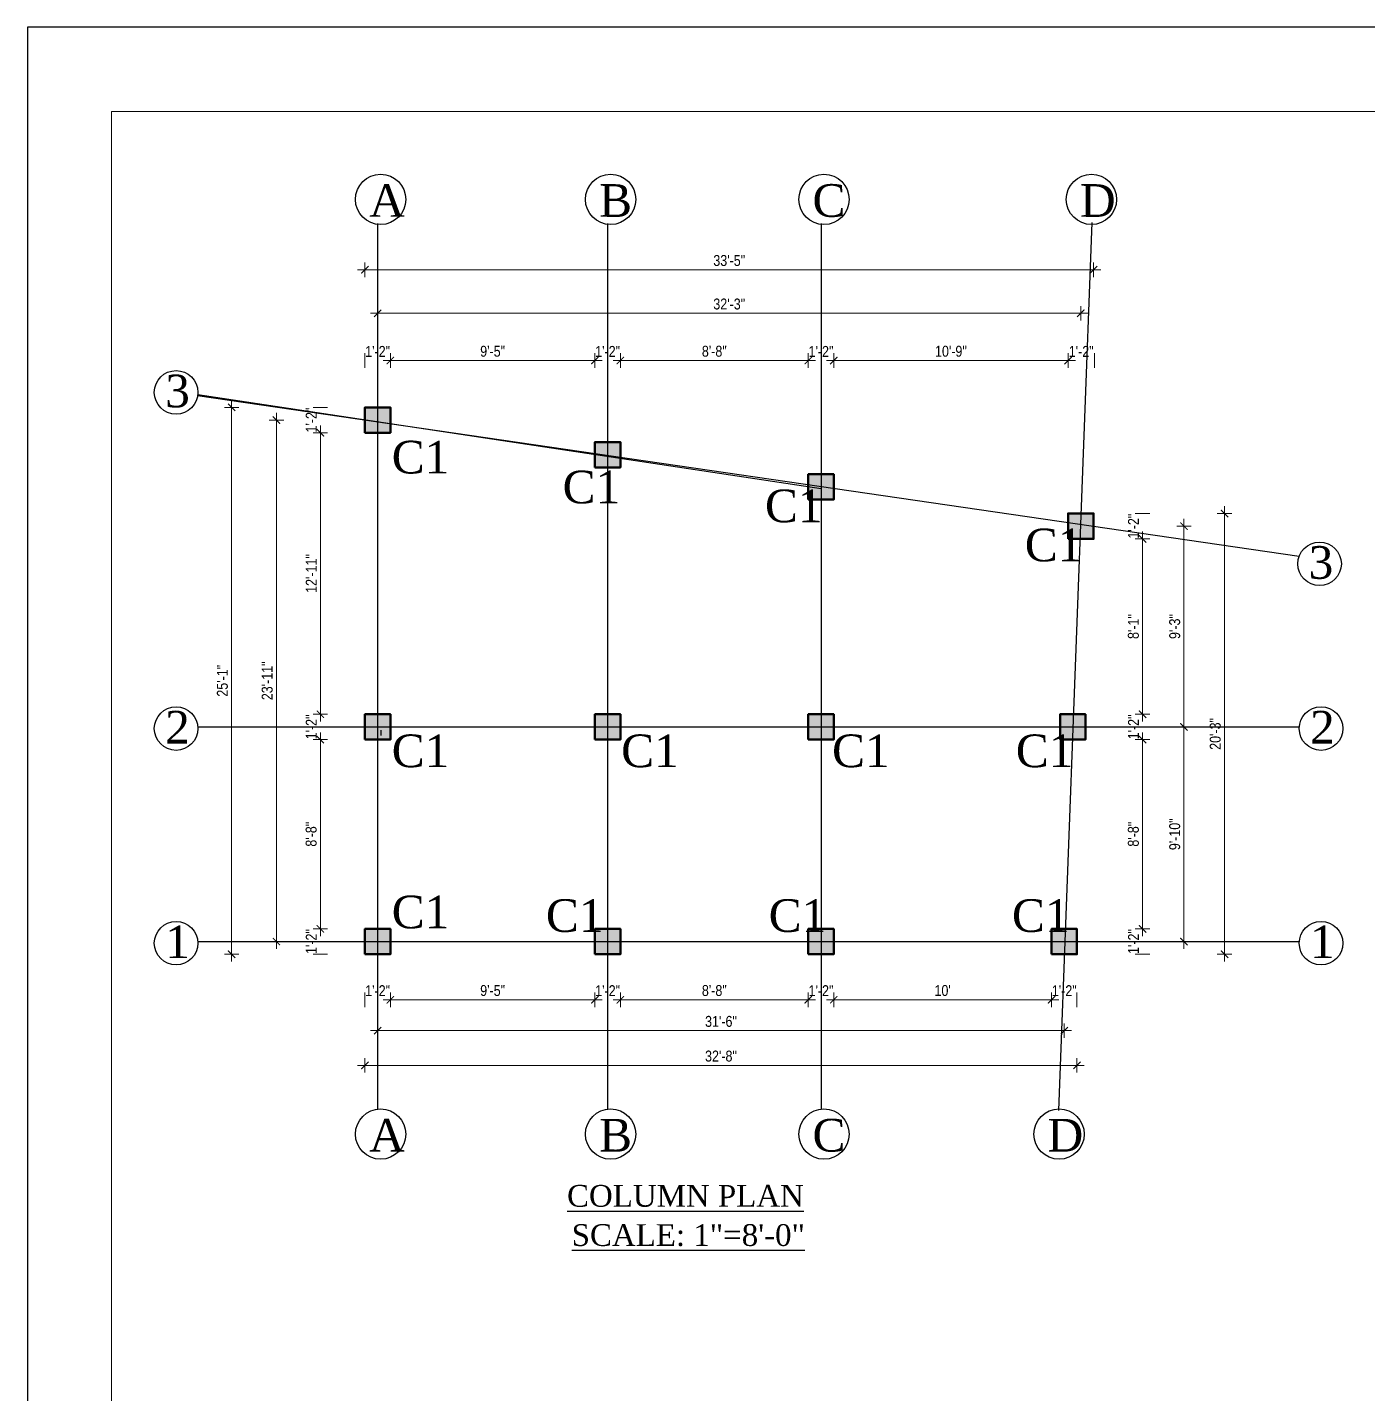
# Model space of a CAD drawing. Header units: inches. Extents: x -10117506 to -5032697, y -6529230 to -3254494.
# Drawn here: x -5042975 to -5042237, y -3260550 to -3259797 of the extents above; entities that cross this region are included whole.
import ezdxf
from ezdxf.enums import TextEntityAlignment as Align

# ---------------------------------------------------------------- set-up
doc = ezdxf.new("R2010")
doc.units = ezdxf.units.IN
doc.header["$LTSCALE"] = 2
doc.header["$MEASUREMENT"] = 0
doc.header["$PDMODE"] = 34
doc.layers.get('0').update_dxf_attribs({"linetype": 'CONTINUOUS'})
doc.layers.get('DEFPOINTS').update_dxf_attribs({"color": 141, "linetype": 'CONTINUOUS'})
for name, color, linetype, lineweight in [('C-COLUMN', 1, 'CONTINUOUS', 50), ('DIM 1-100', 4, 'CONTINUOUS', 13), ('ELE1', 3, 'CONTINUOUS', 9), ('Toilet', 7, 'CONTINUOUS', 25)]:
    doc.layers.add(name, color=color, linetype=linetype, lineweight=lineweight)
doc.layers.add('WAll', color=20, linetype='CONTINUOUS')
doc.styles.add('ordinary', font='times.ttf')
doc.styles.get("Standard").update_dxf_attribs({"font": 'ARIALN.TTF'})
doc.dimstyles.new('1 by 96', dxfattribs={"dimtxt": 6, "dimasz": 4, "dimexe": 4, "dimexo": 4, "dimgap": 2, "dimtad": 1, "dimdec": 0, "dimzin": 0, "dimdsep": 46, "dimlunit": 4, "dimtxsty": 'Standard', "dimblk": 'ARCHTICK', "dimcen": 0, "dimdle": 4, "dimadec": 0, "dimazin": 0, "dimtfac": 1, "dimtdec": 0, "dimtix": 1, "dimtofl": 0, "dimtmove": 1, "dimatfit": 3, "dimldrblk": 'ARCHTICK', "dimfxl": 4, "dimfxlon": 1, "dimtolj": 1, "dimtzin": 0, "dimlwd": -1, "dimlwe": -1, "dimarcsym": 0})

# ---------------------------------------------------------------- blocks, each defined once
blk = doc.blocks.new('*D527')
at = {"layer": 'DEFPOINTS', "color": 0, "transparency": 16777216}
for p in [(-5042800.94, -3260006.23), (-5042814.11, -3260020.23), (-5042800.94, -3260020.23)]:
    blk.add_point(p, dxfattribs=at)
at = {"layer": 'DIM 1-100', "color": 0, "transparency": 16777216}
for p, q in [((-5042810.11, -3260006.23), (-5042818.11, -3260006.23)), ((-5042810.11, -3260020.23), (-5042818.11, -3260020.23))]:
    blk.add_line(p, q, dxfattribs=at)
at = {"layer": 'DIM 1-100', "color": 0, "transparency": 16777216, "insert": (-5042819.13, -3260013.23), "char_height": 6, "attachment_point": 5, "rotation": 90}
blk.add_mtext('\\A1;1\'-2"', dxfattribs=at)
blk = doc.blocks.new('_ArchTick')
at = {"color": 0, "linetype": 'ByBlock', "const_width": 0.15}
blk.add_lwpolyline([(-0.5, -0.5), (0.5, 0.5)], dxfattribs=at)
blk = doc.blocks.new('*D528')
at = {"layer": 'DEFPOINTS', "color": 0, "transparency": 16777216}
for p in [(-5042800.94, -3260020.23), (-5042814.11, -3260175.3), (-5042800.94, -3260175.3)]:
    blk.add_point(p, dxfattribs=at)
at = {"layer": 'DIM 1-100', "color": 0, "transparency": 16777216}
for p, q in [((-5042810.11, -3260020.23), (-5042818.11, -3260020.23)), ((-5042814.11, -3260016.23), (-5042814.11, -3260179.3)), ((-5042810.11, -3260175.3), (-5042818.11, -3260175.3))]:
    blk.add_line(p, q, dxfattribs=at)
at = {"layer": 'DIM 1-100', "color": 0, "transparency": 16777216, "xscale": 4, "yscale": 4, "zscale": 4}
for p, rotation in [((-5042814.11, -3260020.23), 90), ((-5042814.11, -3260175.3), 270)]:
    blk.add_blockref('_ArchTick', p, dxfattribs=dict(at, rotation=rotation))
at = {"layer": 'DIM 1-100', "color": 0, "transparency": 16777216, "insert": (-5042819.13, -3260097.76), "char_height": 6, "attachment_point": 5, "rotation": 90}
blk.add_mtext('\\A1;12\'-11"', dxfattribs=at)
blk = doc.blocks.new('*D529')
at = {"layer": 'DEFPOINTS', "color": 0, "transparency": 16777216}
for p in [(-5042800.94, -3260175.3), (-5042814.11, -3260189.3), (-5042800.94, -3260189.3)]:
    blk.add_point(p, dxfattribs=at)
at = {"layer": 'DIM 1-100', "color": 0, "transparency": 16777216}
for p, q in [((-5042810.11, -3260175.3), (-5042818.11, -3260175.3)), ((-5042810.11, -3260189.3), (-5042818.11, -3260189.3))]:
    blk.add_line(p, q, dxfattribs=at)
at = {"layer": 'DIM 1-100', "color": 0, "transparency": 16777216, "insert": (-5042819.13, -3260182.3), "char_height": 6, "attachment_point": 5, "rotation": 90}
blk.add_mtext('\\A1;1\'-2"', dxfattribs=at)
blk = doc.blocks.new('*D530')
at = {"layer": 'DEFPOINTS', "color": 0, "transparency": 16777216}
for p in [(-5042800.94, -3260189.3), (-5042814.11, -3260293.53), (-5042800.94, -3260293.53)]:
    blk.add_point(p, dxfattribs=at)
at = {"layer": 'DIM 1-100', "color": 0, "transparency": 16777216}
for p, q in [((-5042814.11, -3260185.3), (-5042814.11, -3260297.53)), ((-5042810.11, -3260189.3), (-5042818.11, -3260189.3)), ((-5042810.11, -3260293.53), (-5042818.11, -3260293.53))]:
    blk.add_line(p, q, dxfattribs=at)
at = {"layer": 'DIM 1-100', "color": 0, "transparency": 16777216, "xscale": 4, "yscale": 4, "zscale": 4}
for p, rotation in [((-5042814.11, -3260189.3), 90), ((-5042814.11, -3260293.53), 270)]:
    blk.add_blockref('_ArchTick', p, dxfattribs=dict(at, rotation=rotation))
at = {"layer": 'DIM 1-100', "color": 0, "transparency": 16777216, "insert": (-5042819.18, -3260241.41), "char_height": 6, "attachment_point": 5, "rotation": 90}
blk.add_mtext('\\A1;8\'-8"', dxfattribs=at)
blk = doc.blocks.new('*D531')
at = {"layer": 'DEFPOINTS', "color": 0, "transparency": 16777216}
for p in [(-5042800.94, -3260293.53), (-5042814.11, -3260307.53), (-5042800.94, -3260307.53)]:
    blk.add_point(p, dxfattribs=at)
at = {"layer": 'DIM 1-100', "color": 0, "transparency": 16777216}
for p, q in [((-5042810.11, -3260293.53), (-5042818.11, -3260293.53)), ((-5042810.11, -3260307.53), (-5042818.11, -3260307.53))]:
    blk.add_line(p, q, dxfattribs=at)
at = {"layer": 'DIM 1-100', "color": 0, "transparency": 16777216, "insert": (-5042819.13, -3260300.53), "char_height": 6, "attachment_point": 5, "rotation": 90}
blk.add_mtext('\\A1;1\'-2"', dxfattribs=at)
blk = doc.blocks.new('*D532')
at = {"layer": 'DEFPOINTS', "color": 0, "transparency": 16777216}
for p in [(-5042838.3, -3260013.23), (-5042807.93, -3260013.23), (-5042807.93, -3260300.53)]:
    blk.add_point(p, dxfattribs=at)
at = {"layer": 'DIM 1-100', "color": 0, "transparency": 16777216}
for p, q in [((-5042834.3, -3260013.23), (-5042842.3, -3260013.23)), ((-5042838.3, -3260304.53), (-5042838.3, -3260009.23)), ((-5042834.3, -3260300.53), (-5042842.3, -3260300.53))]:
    blk.add_line(p, q, dxfattribs=at)
at = {"layer": 'DIM 1-100', "color": 0, "transparency": 16777216, "xscale": 4, "yscale": 4, "zscale": 4}
for p, rotation in [((-5042838.3, -3260013.23), 90), ((-5042838.3, -3260300.53), 270)]:
    blk.add_blockref('_ArchTick', p, dxfattribs=dict(at, rotation=rotation))
at = {"layer": 'DIM 1-100', "color": 0, "transparency": 16777216, "insert": (-5042843.37, -3260156.88), "char_height": 6, "attachment_point": 5, "rotation": 90}
blk.add_mtext('\\A1;23\'-11"', dxfattribs=at)
blk = doc.blocks.new('*D533')
at = {"layer": 'DEFPOINTS', "color": 0, "transparency": 16777216}
for p in [(-5042816.67, -3260006.23), (-5042862.98, -3260307.53), (-5042816.67, -3260307.53)]:
    blk.add_point(p, dxfattribs=at)
at = {"layer": 'DIM 1-100', "color": 0, "transparency": 16777216}
for p, q in [((-5042858.98, -3260006.23), (-5042866.98, -3260006.23)), ((-5042862.98, -3260002.23), (-5042862.98, -3260311.53)), ((-5042858.98, -3260307.53), (-5042866.98, -3260307.53))]:
    blk.add_line(p, q, dxfattribs=at)
at = {"layer": 'DIM 1-100', "color": 0, "transparency": 16777216, "xscale": 4, "yscale": 4, "zscale": 4}
for p, rotation in [((-5042862.98, -3260006.23), 90), ((-5042862.98, -3260307.53), 270)]:
    blk.add_blockref('_ArchTick', p, dxfattribs=dict(at, rotation=rotation))
at = {"layer": 'DIM 1-100', "color": 0, "transparency": 16777216, "insert": (-5042868.05, -3260156.88), "char_height": 6, "attachment_point": 5, "rotation": 90}
blk.add_mtext('\\A1;25\'-1"', dxfattribs=at)
blk = doc.blocks.new('*D708')
at = {"layer": 'DEFPOINTS', "color": 0, "transparency": 16777216}
for p in [(-5042789.58, -3260307.53), (-5042775.58, -3260307.53), (-5042775.58, -3260332.6)]:
    blk.add_point(p, dxfattribs=at)
at = {"layer": 'DIM 1-100', "color": 0, "transparency": 16777216}
for p, q in [((-5042789.58, -3260328.6), (-5042789.58, -3260336.6)), ((-5042775.58, -3260328.6), (-5042775.58, -3260336.6))]:
    blk.add_line(p, q, dxfattribs=at)
at = {"layer": 'DIM 1-100', "color": 0, "transparency": 16777216, "insert": (-5042782.58, -3260327.59), "char_height": 6, "attachment_point": 5}
blk.add_mtext('\\A1;1\'-2"', dxfattribs=at)
blk = doc.blocks.new('*D534')
at = {"layer": 'DEFPOINTS', "color": 0, "transparency": 16777216}
for p in [(-5042775.58, -3260307.53), (-5042662.93, -3260307.53), (-5042662.93, -3260332.6)]:
    blk.add_point(p, dxfattribs=at)
at = {"layer": 'DIM 1-100', "color": 0, "transparency": 16777216}
for p, q in [((-5042775.58, -3260328.6), (-5042775.58, -3260336.6)), ((-5042662.93, -3260328.6), (-5042662.93, -3260336.6)), ((-5042779.58, -3260332.6), (-5042658.93, -3260332.6))]:
    blk.add_line(p, q, dxfattribs=at)
at = {"layer": 'DIM 1-100', "color": 0, "transparency": 16777216, "xscale": 4, "yscale": 4, "zscale": 4, "rotation": 180}
blk.add_blockref('_ArchTick', (-5042775.58, -3260332.6), dxfattribs=at)
at = {"layer": 'DIM 1-100', "color": 0, "transparency": 16777216, "xscale": 4, "yscale": 4, "zscale": 4}
blk.add_blockref('_ArchTick', (-5042662.93, -3260332.6), dxfattribs=at)
at = {"layer": 'DIM 1-100', "color": 0, "transparency": 16777216, "insert": (-5042719.25, -3260327.54), "char_height": 6, "attachment_point": 5}
blk.add_mtext('\\A1;9\'-5"', dxfattribs=at)
blk = doc.blocks.new('*D709')
at = {"layer": 'DEFPOINTS', "color": 0, "transparency": 16777216}
for p in [(-5042662.93, -3260307.53), (-5042648.93, -3260307.53), (-5042648.93, -3260332.6)]:
    blk.add_point(p, dxfattribs=at)
at = {"layer": 'DIM 1-100', "color": 0, "transparency": 16777216}
for p, q in [((-5042662.93, -3260328.6), (-5042662.93, -3260336.6)), ((-5042648.93, -3260328.6), (-5042648.93, -3260336.6))]:
    blk.add_line(p, q, dxfattribs=at)
at = {"layer": 'DIM 1-100', "color": 0, "transparency": 16777216, "insert": (-5042655.93, -3260327.59), "char_height": 6, "attachment_point": 5}
blk.add_mtext('\\A1;1\'-2"', dxfattribs=at)
blk = doc.blocks.new('*D710')
at = {"layer": 'DEFPOINTS', "color": 0, "transparency": 16777216}
for p in [(-5042648.93, -3260307.53), (-5042545.43, -3260307.53), (-5042545.43, -3260332.6)]:
    blk.add_point(p, dxfattribs=at)
at = {"layer": 'DIM 1-100', "color": 0, "transparency": 16777216}
for p, q in [((-5042648.93, -3260328.6), (-5042648.93, -3260336.6)), ((-5042545.43, -3260328.6), (-5042545.43, -3260336.6)), ((-5042652.93, -3260332.6), (-5042541.43, -3260332.6))]:
    blk.add_line(p, q, dxfattribs=at)
at = {"layer": 'DIM 1-100', "color": 0, "transparency": 16777216, "xscale": 4, "yscale": 4, "zscale": 4, "rotation": 180}
blk.add_blockref('_ArchTick', (-5042648.93, -3260332.6), dxfattribs=at)
at = {"layer": 'DIM 1-100', "color": 0, "transparency": 16777216, "xscale": 4, "yscale": 4, "zscale": 4}
blk.add_blockref('_ArchTick', (-5042545.43, -3260332.6), dxfattribs=at)
at = {"layer": 'DIM 1-100', "color": 0, "transparency": 16777216, "insert": (-5042597.18, -3260327.54), "char_height": 6, "attachment_point": 5}
blk.add_mtext('\\A1;8\'-8"', dxfattribs=at)
blk = doc.blocks.new('*D711')
at = {"layer": 'DEFPOINTS', "color": 0, "transparency": 16777216}
for p in [(-5042545.43, -3260307.53), (-5042531.43, -3260307.53), (-5042531.43, -3260332.6)]:
    blk.add_point(p, dxfattribs=at)
at = {"layer": 'DIM 1-100', "color": 0, "transparency": 16777216}
for p, q in [((-5042545.43, -3260328.6), (-5042545.43, -3260336.6)), ((-5042531.43, -3260328.6), (-5042531.43, -3260336.6))]:
    blk.add_line(p, q, dxfattribs=at)
at = {"layer": 'DIM 1-100', "color": 0, "transparency": 16777216, "insert": (-5042538.43, -3260327.59), "char_height": 6, "attachment_point": 5}
blk.add_mtext('\\A1;1\'-2"', dxfattribs=at)
blk = doc.blocks.new('*D712')
at = {"layer": 'DEFPOINTS', "color": 0, "transparency": 16777216}
for p in [(-5042531.43, -3260307.53), (-5042411.47, -3260307.53), (-5042411.47, -3260332.6)]:
    blk.add_point(p, dxfattribs=at)
at = {"layer": 'DIM 1-100', "color": 0, "transparency": 16777216}
for p, q in [((-5042531.43, -3260328.6), (-5042531.43, -3260336.6)), ((-5042411.47, -3260328.6), (-5042411.47, -3260336.6)), ((-5042535.43, -3260332.6), (-5042407.47, -3260332.6))]:
    blk.add_line(p, q, dxfattribs=at)
at = {"layer": 'DIM 1-100', "color": 0, "transparency": 16777216, "xscale": 4, "yscale": 4, "zscale": 4, "rotation": 180}
blk.add_blockref('_ArchTick', (-5042531.43, -3260332.6), dxfattribs=at)
at = {"layer": 'DIM 1-100', "color": 0, "transparency": 16777216, "xscale": 4, "yscale": 4, "zscale": 4}
blk.add_blockref('_ArchTick', (-5042411.47, -3260332.6), dxfattribs=at)
at = {"layer": 'DIM 1-100', "color": 0, "transparency": 16777216, "insert": (-5042471.45, -3260327.54), "char_height": 6, "attachment_point": 5}
blk.add_mtext("\\A1;10'", dxfattribs=at)
blk = doc.blocks.new('*D713')
at = {"layer": 'DEFPOINTS', "color": 0, "transparency": 16777216}
for p in [(-5042411.47, -3260307.53), (-5042397.47, -3260307.53), (-5042397.47, -3260332.6)]:
    blk.add_point(p, dxfattribs=at)
at = {"layer": 'DIM 1-100', "color": 0, "transparency": 16777216}
for p, q in [((-5042411.47, -3260328.6), (-5042411.47, -3260336.6)), ((-5042397.47, -3260328.6), (-5042397.47, -3260336.6))]:
    blk.add_line(p, q, dxfattribs=at)
at = {"layer": 'DIM 1-100', "color": 0, "transparency": 16777216, "insert": (-5042404.47, -3260327.59), "char_height": 6, "attachment_point": 5}
blk.add_mtext('\\A1;1\'-2"', dxfattribs=at)
blk = doc.blocks.new('*D714')
at = {"layer": 'DEFPOINTS', "color": 0, "transparency": 16777216}
for p in [(-5042782.58, -3260307.53), (-5042404.47, -3260307.53), (-5042404.47, -3260349.62)]:
    blk.add_point(p, dxfattribs=at)
at = {"layer": 'DIM 1-100', "color": 0, "transparency": 16777216}
for p, q in [((-5042782.58, -3260345.62), (-5042782.58, -3260353.62)), ((-5042404.47, -3260345.62), (-5042404.47, -3260353.62)), ((-5042786.58, -3260349.62), (-5042400.47, -3260349.62))]:
    blk.add_line(p, q, dxfattribs=at)
at = {"layer": 'DIM 1-100', "color": 0, "transparency": 16777216, "xscale": 4, "yscale": 4, "zscale": 4, "rotation": 180}
blk.add_blockref('_ArchTick', (-5042782.58, -3260349.62), dxfattribs=at)
at = {"layer": 'DIM 1-100', "color": 0, "transparency": 16777216, "xscale": 4, "yscale": 4, "zscale": 4}
blk.add_blockref('_ArchTick', (-5042404.47, -3260349.62), dxfattribs=at)
at = {"layer": 'DIM 1-100', "color": 0, "transparency": 16777216, "insert": (-5042593.52, -3260344.55), "char_height": 6, "attachment_point": 5}
blk.add_mtext('\\A1;31\'-6"', dxfattribs=at)
blk = doc.blocks.new('*D715')
at = {"layer": 'DEFPOINTS', "color": 0, "transparency": 16777216}
for p in [(-5042789.58, -3260307.53), (-5042397.47, -3260307.53), (-5042789.58, -3260368.72)]:
    blk.add_point(p, dxfattribs=at)
at = {"layer": 'DIM 1-100', "color": 0, "transparency": 16777216}
for p, q in [((-5042789.58, -3260364.72), (-5042789.58, -3260372.72)), ((-5042397.47, -3260364.72), (-5042397.47, -3260372.72)), ((-5042393.47, -3260368.72), (-5042793.58, -3260368.72))]:
    blk.add_line(p, q, dxfattribs=at)
at = {"layer": 'DIM 1-100', "color": 0, "transparency": 16777216, "xscale": 4, "yscale": 4, "zscale": 4, "rotation": 180}
blk.add_blockref('_ArchTick', (-5042789.58, -3260368.72), dxfattribs=at)
at = {"layer": 'DIM 1-100', "color": 0, "transparency": 16777216, "xscale": 4, "yscale": 4, "zscale": 4}
blk.add_blockref('_ArchTick', (-5042397.47, -3260368.72), dxfattribs=at)
at = {"layer": 'DIM 1-100', "color": 0, "transparency": 16777216, "insert": (-5042593.52, -3260363.66), "char_height": 6, "attachment_point": 5}
blk.add_mtext('\\A1;32\'-8"', dxfattribs=at)
blk = doc.blocks.new('*D716')
at = {"layer": 'DEFPOINTS', "color": 0, "transparency": 16777216}
for p in [(-5042388.37, -3260064.7), (-5042388.45, -3260078.7), (-5042361.35, -3260078.7)]:
    blk.add_point(p, dxfattribs=at)
at = {"layer": 'DIM 1-100', "color": 0, "transparency": 16777216}
for p, q in [((-5042365.35, -3260064.7), (-5042357.35, -3260064.7)), ((-5042365.35, -3260078.7), (-5042357.35, -3260078.7))]:
    blk.add_line(p, q, dxfattribs=at)
at = {"layer": 'DIM 1-100', "color": 0, "transparency": 16777216, "insert": (-5042366.36, -3260071.7), "char_height": 6, "attachment_point": 5, "rotation": 90}
blk.add_mtext('\\A1;1\'-2"', dxfattribs=at)
blk = doc.blocks.new('*D717')
at = {"layer": 'DEFPOINTS', "color": 0, "transparency": 16777216}
for p in [(-5042388.45, -3260078.7), (-5042392.81, -3260175.3), (-5042361.35, -3260175.3)]:
    blk.add_point(p, dxfattribs=at)
at = {"layer": 'DIM 1-100', "color": 0, "transparency": 16777216}
for p, q in [((-5042361.35, -3260074.7), (-5042361.35, -3260179.3)), ((-5042365.35, -3260078.7), (-5042357.35, -3260078.7)), ((-5042365.35, -3260175.3), (-5042357.35, -3260175.3))]:
    blk.add_line(p, q, dxfattribs=at)
at = {"layer": 'DIM 1-100', "color": 0, "transparency": 16777216, "xscale": 4, "yscale": 4, "zscale": 4}
for p, rotation in [((-5042361.35, -3260078.7), 90), ((-5042361.35, -3260175.3), 270)]:
    blk.add_blockref('_ArchTick', p, dxfattribs=dict(at, rotation=rotation))
at = {"layer": 'DIM 1-100', "color": 0, "transparency": 16777216, "insert": (-5042366.41, -3260127), "char_height": 6, "attachment_point": 5, "rotation": 90}
blk.add_mtext('\\A1;8\'-1"', dxfattribs=at)
blk = doc.blocks.new('*D718')
at = {"layer": 'DEFPOINTS', "color": 0, "transparency": 16777216}
for p in [(-5042392.81, -3260175.3), (-5042392.81, -3260189.3), (-5042361.35, -3260189.3)]:
    blk.add_point(p, dxfattribs=at)
at = {"layer": 'DIM 1-100', "color": 0, "transparency": 16777216}
for p, q in [((-5042365.35, -3260175.3), (-5042357.35, -3260175.3)), ((-5042365.35, -3260189.3), (-5042357.35, -3260189.3))]:
    blk.add_line(p, q, dxfattribs=at)
at = {"layer": 'DIM 1-100', "color": 0, "transparency": 16777216, "insert": (-5042366.36, -3260182.3), "char_height": 6, "attachment_point": 5, "rotation": 90}
blk.add_mtext('\\A1;1\'-2"', dxfattribs=at)
blk = doc.blocks.new('*D719')
at = {"layer": 'DEFPOINTS', "color": 0, "transparency": 16777216}
for p in [(-5042392.81, -3260189.3), (-5042397.47, -3260293.53), (-5042361.35, -3260293.53)]:
    blk.add_point(p, dxfattribs=at)
at = {"layer": 'DIM 1-100', "color": 0, "transparency": 16777216}
for p, q in [((-5042361.35, -3260185.3), (-5042361.35, -3260297.53)), ((-5042365.35, -3260189.3), (-5042357.35, -3260189.3)), ((-5042365.35, -3260293.53), (-5042357.35, -3260293.53))]:
    blk.add_line(p, q, dxfattribs=at)
at = {"layer": 'DIM 1-100', "color": 0, "transparency": 16777216, "xscale": 4, "yscale": 4, "zscale": 4}
for p, rotation in [((-5042361.35, -3260189.3), 90), ((-5042361.35, -3260293.53), 270)]:
    blk.add_blockref('_ArchTick', p, dxfattribs=dict(at, rotation=rotation))
at = {"layer": 'DIM 1-100', "color": 0, "transparency": 16777216, "insert": (-5042366.41, -3260241.41), "char_height": 6, "attachment_point": 5, "rotation": 90}
blk.add_mtext('\\A1;8\'-8"', dxfattribs=at)
blk = doc.blocks.new('*D720')
at = {"layer": 'DEFPOINTS', "color": 0, "transparency": 16777216}
for p in [(-5042397.47, -3260293.53), (-5042397.47, -3260307.53), (-5042361.35, -3260307.53)]:
    blk.add_point(p, dxfattribs=at)
at = {"layer": 'DIM 1-100', "color": 0, "transparency": 16777216}
for p, q in [((-5042365.35, -3260293.53), (-5042357.35, -3260293.53)), ((-5042365.35, -3260307.53), (-5042357.35, -3260307.53))]:
    blk.add_line(p, q, dxfattribs=at)
at = {"layer": 'DIM 1-100', "color": 0, "transparency": 16777216, "insert": (-5042366.36, -3260300.53), "char_height": 6, "attachment_point": 5, "rotation": 90}
blk.add_mtext('\\A1;1\'-2"', dxfattribs=at)
blk = doc.blocks.new('*D721')
at = {"layer": 'DEFPOINTS', "color": 0, "transparency": 16777216}
for p in [(-5042388.37, -3260071.7), (-5042392.81, -3260182.3), (-5042338.57, -3260182.3)]:
    blk.add_point(p, dxfattribs=at)
at = {"layer": 'DIM 1-100', "color": 0, "transparency": 16777216}
for p, q in [((-5042342.57, -3260071.7), (-5042334.57, -3260071.7)), ((-5042338.57, -3260067.7), (-5042338.57, -3260186.3)), ((-5042342.57, -3260182.3), (-5042334.57, -3260182.3))]:
    blk.add_line(p, q, dxfattribs=at)
at = {"layer": 'DIM 1-100', "color": 0, "transparency": 16777216, "xscale": 4, "yscale": 4, "zscale": 4}
for p, rotation in [((-5042338.57, -3260071.7), 90), ((-5042338.57, -3260182.3), 270)]:
    blk.add_blockref('_ArchTick', p, dxfattribs=dict(at, rotation=rotation))
at = {"layer": 'DIM 1-100', "color": 0, "transparency": 16777216, "insert": (-5042343.64, -3260127), "char_height": 6, "attachment_point": 5, "rotation": 90}
blk.add_mtext('\\A1;9\'-3"', dxfattribs=at)
blk = doc.blocks.new('*D722')
at = {"layer": 'DEFPOINTS', "color": 0, "transparency": 16777216}
for p in [(-5042392.81, -3260182.3), (-5042397.47, -3260300.53), (-5042338.57, -3260300.53)]:
    blk.add_point(p, dxfattribs=at)
at = {"layer": 'DIM 1-100', "color": 0, "transparency": 16777216}
for p, q in [((-5042338.57, -3260178.3), (-5042338.57, -3260304.53)), ((-5042342.57, -3260182.3), (-5042334.57, -3260182.3)), ((-5042342.57, -3260300.53), (-5042334.57, -3260300.53))]:
    blk.add_line(p, q, dxfattribs=at)
at = {"layer": 'DIM 1-100', "color": 0, "transparency": 16777216, "xscale": 4, "yscale": 4, "zscale": 4}
for p, rotation in [((-5042338.57, -3260182.3), 90), ((-5042338.57, -3260300.53), 270)]:
    blk.add_blockref('_ArchTick', p, dxfattribs=dict(at, rotation=rotation))
at = {"layer": 'DIM 1-100', "color": 0, "transparency": 16777216, "insert": (-5042343.64, -3260241.41), "char_height": 6, "attachment_point": 5, "rotation": 90}
blk.add_mtext('\\A1;9\'-10"', dxfattribs=at)
blk = doc.blocks.new('*D723')
at = {"layer": 'DEFPOINTS', "color": 0, "transparency": 16777216}
for p in [(-5042387.9, -3260064.76), (-5042316.23, -3260064.76), (-5042397.47, -3260307.53)]:
    blk.add_point(p, dxfattribs=at)
at = {"layer": 'DIM 1-100', "color": 0, "transparency": 16777216}
for p, q in [((-5042320.23, -3260064.76), (-5042312.23, -3260064.76)), ((-5042316.23, -3260311.53), (-5042316.23, -3260060.76)), ((-5042320.23, -3260307.53), (-5042312.23, -3260307.53))]:
    blk.add_line(p, q, dxfattribs=at)
at = {"layer": 'DIM 1-100', "color": 0, "transparency": 16777216, "xscale": 4, "yscale": 4, "zscale": 4}
for p, rotation in [((-5042316.23, -3260064.76), 90), ((-5042316.23, -3260307.53), 270)]:
    blk.add_blockref('_ArchTick', p, dxfattribs=dict(at, rotation=rotation))
at = {"layer": 'DIM 1-100', "color": 0, "transparency": 16777216, "insert": (-5042321.3, -3260186.14), "char_height": 6, "attachment_point": 5, "rotation": 90}
blk.add_mtext('\\A1;20\'-3"', dxfattribs=at)
blk = doc.blocks.new('*D724')
at = {"layer": 'DEFPOINTS', "color": 0, "transparency": 16777216}
for p in [(-5042775.58, -3259980.44), (-5042789.58, -3260006.23), (-5042775.58, -3260006.23)]:
    blk.add_point(p, dxfattribs=at)
at = {"layer": 'DIM 1-100', "color": 0, "transparency": 16777216}
for p, q in [((-5042789.58, -3259984.44), (-5042789.58, -3259976.44)), ((-5042775.58, -3259984.44), (-5042775.58, -3259976.44))]:
    blk.add_line(p, q, dxfattribs=at)
at = {"layer": 'DIM 1-100', "color": 0, "transparency": 16777216, "insert": (-5042782.58, -3259975.43), "char_height": 6, "attachment_point": 5}
blk.add_mtext('\\A1;1\'-2"', dxfattribs=at)
blk = doc.blocks.new('*D725')
at = {"layer": 'DEFPOINTS', "color": 0, "transparency": 16777216}
for p in [(-5042662.93, -3259980.44), (-5042775.58, -3260006.23), (-5042662.93, -3260025.35)]:
    blk.add_point(p, dxfattribs=at)
at = {"layer": 'DIM 1-100', "color": 0, "transparency": 16777216}
for p, q in [((-5042775.58, -3259984.44), (-5042775.58, -3259976.44)), ((-5042662.93, -3259984.44), (-5042662.93, -3259976.44)), ((-5042779.58, -3259980.44), (-5042658.93, -3259980.44))]:
    blk.add_line(p, q, dxfattribs=at)
at = {"layer": 'DIM 1-100', "color": 0, "transparency": 16777216, "xscale": 4, "yscale": 4, "zscale": 4, "rotation": 180}
blk.add_blockref('_ArchTick', (-5042775.58, -3259980.44), dxfattribs=at)
at = {"layer": 'DIM 1-100', "color": 0, "transparency": 16777216, "xscale": 4, "yscale": 4, "zscale": 4}
blk.add_blockref('_ArchTick', (-5042662.93, -3259980.44), dxfattribs=at)
at = {"layer": 'DIM 1-100', "color": 0, "transparency": 16777216, "insert": (-5042719.25, -3259975.37), "char_height": 6, "attachment_point": 5}
blk.add_mtext('\\A1;9\'-5"', dxfattribs=at)
blk = doc.blocks.new('*D618')
at = {"layer": 'DEFPOINTS', "color": 0, "transparency": 16777216}
for p in [(-5042648.93, -3259980.44), (-5042662.93, -3260025.35), (-5042648.93, -3260025.35)]:
    blk.add_point(p, dxfattribs=at)
at = {"layer": 'DIM 1-100', "color": 0, "transparency": 16777216}
for p, q in [((-5042662.93, -3259984.44), (-5042662.93, -3259976.44)), ((-5042648.93, -3259984.44), (-5042648.93, -3259976.44))]:
    blk.add_line(p, q, dxfattribs=at)
at = {"layer": 'DIM 1-100', "color": 0, "transparency": 16777216, "insert": (-5042655.93, -3259975.43), "char_height": 6, "attachment_point": 5}
blk.add_mtext('\\A1;1\'-2"', dxfattribs=at)
blk = doc.blocks.new('*D619')
at = {"layer": 'DEFPOINTS', "color": 0, "transparency": 16777216}
for p in [(-5042545.43, -3259980.44), (-5042648.93, -3260025.35), (-5042545.43, -3260043.09)]:
    blk.add_point(p, dxfattribs=at)
at = {"layer": 'DIM 1-100', "color": 0, "transparency": 16777216}
for p, q in [((-5042648.93, -3259984.44), (-5042648.93, -3259976.44)), ((-5042545.43, -3259984.44), (-5042545.43, -3259976.44)), ((-5042652.93, -3259980.44), (-5042541.43, -3259980.44))]:
    blk.add_line(p, q, dxfattribs=at)
at = {"layer": 'DIM 1-100', "color": 0, "transparency": 16777216, "xscale": 4, "yscale": 4, "zscale": 4, "rotation": 180}
blk.add_blockref('_ArchTick', (-5042648.93, -3259980.44), dxfattribs=at)
at = {"layer": 'DIM 1-100', "color": 0, "transparency": 16777216, "xscale": 4, "yscale": 4, "zscale": 4}
blk.add_blockref('_ArchTick', (-5042545.43, -3259980.44), dxfattribs=at)
at = {"layer": 'DIM 1-100', "color": 0, "transparency": 16777216, "insert": (-5042597.18, -3259975.37), "char_height": 6, "attachment_point": 5}
blk.add_mtext('\\A1;8\'-8"', dxfattribs=at)
blk = doc.blocks.new('*D620')
at = {"layer": 'DEFPOINTS', "color": 0, "transparency": 16777216}
for p in [(-5042531.43, -3259980.44), (-5042545.43, -3260043.09), (-5042531.43, -3260043.09)]:
    blk.add_point(p, dxfattribs=at)
at = {"layer": 'DIM 1-100', "color": 0, "transparency": 16777216}
for p, q in [((-5042545.43, -3259984.44), (-5042545.43, -3259976.44)), ((-5042531.43, -3259984.44), (-5042531.43, -3259976.44))]:
    blk.add_line(p, q, dxfattribs=at)
at = {"layer": 'DIM 1-100', "color": 0, "transparency": 16777216, "insert": (-5042538.43, -3259975.43), "char_height": 6, "attachment_point": 5}
blk.add_mtext('\\A1;1\'-2"', dxfattribs=at)
blk = doc.blocks.new('*D621')
at = {"layer": 'DEFPOINTS', "color": 0, "transparency": 16777216}
for p in [(-5042402.37, -3259980.44), (-5042531.43, -3260043.09), (-5042402.37, -3260064.7)]:
    blk.add_point(p, dxfattribs=at)
at = {"layer": 'DIM 1-100', "color": 0, "transparency": 16777216}
for p, q in [((-5042531.43, -3259984.44), (-5042531.43, -3259976.44)), ((-5042402.37, -3259984.44), (-5042402.37, -3259976.44)), ((-5042535.43, -3259980.44), (-5042398.37, -3259980.44))]:
    blk.add_line(p, q, dxfattribs=at)
at = {"layer": 'DIM 1-100', "color": 0, "transparency": 16777216, "xscale": 4, "yscale": 4, "zscale": 4, "rotation": 180}
blk.add_blockref('_ArchTick', (-5042531.43, -3259980.44), dxfattribs=at)
at = {"layer": 'DIM 1-100', "color": 0, "transparency": 16777216, "xscale": 4, "yscale": 4, "zscale": 4}
blk.add_blockref('_ArchTick', (-5042402.37, -3259980.44), dxfattribs=at)
at = {"layer": 'DIM 1-100', "color": 0, "transparency": 16777216, "insert": (-5042466.9, -3259975.37), "char_height": 6, "attachment_point": 5}
blk.add_mtext('\\A1;10\'-9"', dxfattribs=at)
blk = doc.blocks.new('*D622')
at = {"layer": 'DEFPOINTS', "color": 0, "transparency": 16777216}
for p in [(-5042387.9, -3259980.44), (-5042402.37, -3260064.7), (-5042387.9, -3260064.76)]:
    blk.add_point(p, dxfattribs=at)
at = {"layer": 'DIM 1-100', "color": 0, "transparency": 16777216}
for p, q in [((-5042402.37, -3259984.44), (-5042402.37, -3259976.44)), ((-5042387.9, -3259984.44), (-5042387.9, -3259976.44))]:
    blk.add_line(p, q, dxfattribs=at)
at = {"layer": 'DIM 1-100', "color": 0, "transparency": 16777216, "insert": (-5042395.13, -3259975.43), "char_height": 6, "attachment_point": 5}
blk.add_mtext('\\A1;1\'-2"', dxfattribs=at)
blk = doc.blocks.new('*D623')
at = {"layer": 'DEFPOINTS', "color": 0, "transparency": 16777216}
for p in [(-5042395.37, -3259954.41), (-5042782.58, -3260006.23), (-5042395.37, -3260064.7)]:
    blk.add_point(p, dxfattribs=at)
at = {"layer": 'DIM 1-100', "color": 0, "transparency": 16777216}
for p, q in [((-5042786.58, -3259954.41), (-5042391.37, -3259954.41)), ((-5042782.58, -3259958.41), (-5042782.58, -3259950.41)), ((-5042395.37, -3259958.41), (-5042395.37, -3259950.41))]:
    blk.add_line(p, q, dxfattribs=at)
at = {"layer": 'DIM 1-100', "color": 0, "transparency": 16777216, "xscale": 4, "yscale": 4, "zscale": 4, "rotation": 180}
blk.add_blockref('_ArchTick', (-5042782.58, -3259954.41), dxfattribs=at)
at = {"layer": 'DIM 1-100', "color": 0, "transparency": 16777216, "xscale": 4, "yscale": 4, "zscale": 4}
blk.add_blockref('_ArchTick', (-5042395.37, -3259954.41), dxfattribs=at)
at = {"layer": 'DIM 1-100', "color": 0, "transparency": 16777216, "insert": (-5042588.97, -3259949.34), "char_height": 6, "attachment_point": 5}
blk.add_mtext('\\A1;32\'-3"', dxfattribs=at)
blk = doc.blocks.new('*D624')
at = {"layer": 'DEFPOINTS', "color": 0, "transparency": 16777216}
for p in [(-5042388.37, -3259930.44), (-5042789.58, -3260006.23), (-5042388.37, -3260064.7)]:
    blk.add_point(p, dxfattribs=at)
at = {"layer": 'DIM 1-100', "color": 0, "transparency": 16777216}
for p, q in [((-5042793.58, -3259930.44), (-5042384.37, -3259930.44)), ((-5042789.58, -3259934.44), (-5042789.58, -3259926.44)), ((-5042388.37, -3259934.44), (-5042388.37, -3259926.44))]:
    blk.add_line(p, q, dxfattribs=at)
at = {"layer": 'DIM 1-100', "color": 0, "transparency": 16777216, "xscale": 4, "yscale": 4, "zscale": 4, "rotation": 180}
blk.add_blockref('_ArchTick', (-5042789.58, -3259930.44), dxfattribs=at)
at = {"layer": 'DIM 1-100', "color": 0, "transparency": 16777216, "xscale": 4, "yscale": 4, "zscale": 4}
blk.add_blockref('_ArchTick', (-5042388.37, -3259930.44), dxfattribs=at)
at = {"layer": 'DIM 1-100', "color": 0, "transparency": 16777216, "insert": (-5042588.97, -3259925.38), "char_height": 6, "attachment_point": 5}
blk.add_mtext('\\A1;33\'-5"', dxfattribs=at)

msp = doc.modelspace()

# ---------------------------------------------------------------- hatches: boundary and pattern name
at = {"layer": 'C-COLUMN'}
h = msp.add_hatch(color=256, dxfattribs=at)
h.dxf.hatch_style = 1
h.paths.add_polyline_path([(-5042775.58, -3260006.23), (-5042789.58, -3260006.23), (-5042789.58, -3260020.23), (-5042775.58, -3260020.23)])
h = msp.add_hatch(color=256, dxfattribs=at)
h.dxf.hatch_style = 1
h.paths.add_polyline_path([(-5042648.93, -3260025.35), (-5042662.93, -3260025.35), (-5042662.93, -3260039.35), (-5042648.93, -3260039.35)])
h = msp.add_hatch(color=256, dxfattribs=at)
h.dxf.hatch_style = 1
h.paths.add_polyline_path([(-5042531.43, -3260043.09), (-5042545.43, -3260043.09), (-5042545.43, -3260057.09), (-5042531.43, -3260057.09)])
h = msp.add_hatch(color=256, dxfattribs=at)
h.dxf.hatch_style = 1
h.paths.add_polyline_path([(-5042388.37, -3260064.7), (-5042402.37, -3260064.7), (-5042402.37, -3260078.7), (-5042388.37, -3260078.7)])
h = msp.add_hatch(color=256, dxfattribs=at)
h.dxf.hatch_style = 1
h.paths.add_polyline_path([(-5042775.58, -3260175.3), (-5042789.58, -3260175.3), (-5042789.58, -3260189.3), (-5042775.58, -3260189.3)])
h = msp.add_hatch(color=256, dxfattribs=at)
h.dxf.hatch_style = 1
h.paths.add_polyline_path([(-5042648.93, -3260175.3), (-5042662.93, -3260175.3), (-5042662.93, -3260189.3), (-5042648.93, -3260189.3)])
h = msp.add_hatch(color=256, dxfattribs=at)
h.dxf.hatch_style = 1
h.paths.add_polyline_path([(-5042531.43, -3260175.3), (-5042545.43, -3260175.3), (-5042545.43, -3260189.3), (-5042531.43, -3260189.3)])
h = msp.add_hatch(color=256, dxfattribs=at)
h.dxf.hatch_style = 1
h.paths.add_polyline_path([(-5042392.81, -3260175.3), (-5042406.81, -3260175.3), (-5042406.81, -3260189.3), (-5042392.81, -3260189.3)])
h = msp.add_hatch(color=256, dxfattribs=at)
h.dxf.hatch_style = 1
h.paths.add_polyline_path([(-5042775.58, -3260293.53), (-5042789.58, -3260293.53), (-5042789.58, -3260307.53), (-5042775.58, -3260307.53)])
h = msp.add_hatch(color=256, dxfattribs=at)
h.dxf.hatch_style = 1
h.paths.add_polyline_path([(-5042648.93, -3260293.53), (-5042662.93, -3260293.53), (-5042662.93, -3260307.53), (-5042648.93, -3260307.53)])
h = msp.add_hatch(color=256, dxfattribs=at)
h.dxf.hatch_style = 1
h.paths.add_polyline_path([(-5042531.43, -3260293.53), (-5042545.43, -3260293.53), (-5042545.43, -3260307.53), (-5042531.43, -3260307.53)])
h = msp.add_hatch(color=256, dxfattribs=at)
h.dxf.hatch_style = 1
h.paths.add_polyline_path([(-5042397.47, -3260293.53), (-5042411.47, -3260293.53), (-5042411.47, -3260307.53), (-5042397.47, -3260307.53)])

# ---------------------------------------------------------------- linework, layer by layer
for p, q in [((-5042782.58, -3259904.98), (-5042782.58, -3260392.61)), ((-5042655.93, -3259904.98), (-5042655.93, -3260392.61)), ((-5042538.43, -3259904.98), (-5042538.43, -3260392.61)), ((-5042389.36, -3259904.38), (-5042407.7, -3260393.65))]:
    msp.add_line(p, q)
for points in [[(-5042789.58, -3260020.23), (-5042775.58, -3260020.23), (-5042775.58, -3260006.23), (-5042789.58, -3260006.23)], [(-5042662.93, -3260039.35), (-5042648.93, -3260039.35), (-5042648.93, -3260025.35), (-5042662.93, -3260025.35)], [(-5042545.43, -3260057.09), (-5042531.43, -3260057.09), (-5042531.43, -3260043.09), (-5042545.43, -3260043.09)], [(-5042402.37, -3260078.7), (-5042388.37, -3260078.7), (-5042388.37, -3260064.7), (-5042402.37, -3260064.7)], [(-5042789.58, -3260189.3), (-5042775.58, -3260189.3), (-5042775.58, -3260175.3), (-5042789.58, -3260175.3)], [(-5042662.93, -3260189.3), (-5042648.93, -3260189.3), (-5042648.93, -3260175.3), (-5042662.93, -3260175.3)], [(-5042545.43, -3260189.3), (-5042531.43, -3260189.3), (-5042531.43, -3260175.3), (-5042545.43, -3260175.3)], [(-5042406.81, -3260189.3), (-5042392.81, -3260189.3), (-5042392.81, -3260175.3), (-5042406.81, -3260175.3)], [(-5042789.58, -3260307.53), (-5042775.58, -3260307.53), (-5042775.58, -3260293.53), (-5042789.58, -3260293.53)], [(-5042662.93, -3260307.53), (-5042648.93, -3260307.53), (-5042648.93, -3260293.53), (-5042662.93, -3260293.53)], [(-5042545.43, -3260307.53), (-5042531.43, -3260307.53), (-5042531.43, -3260293.53), (-5042545.43, -3260293.53)], [(-5042411.47, -3260307.53), (-5042397.47, -3260307.53), (-5042397.47, -3260293.53), (-5042411.47, -3260293.53)]]:
    msp.add_lwpolyline(points, close=True, dxfattribs=at)
at = {"layer": 'DEFPOINTS'}
msp.add_lwpolyline([(-5039797.87, -3259796.88), (-5042975.47, -3259796.88), (-5042975.47, -3262044.85), (-5039797.87, -3262044.85)], close=True, dxfattribs=at)
at = {"layer": 'ELE1'}
msp.add_lwpolyline([(-5042929.15, -3259843.2), (-5039844.19, -3259843.2), (-5039844.19, -3261998.53), (-5042929.15, -3261998.53)], close=True, dxfattribs=at)
msp.add_lwpolyline([(-5042929.15, -3259843.2), (-5039844.19, -3259843.2), (-5039844.19, -3261998.53), (-5042929.15, -3261998.53)], close=True, dxfattribs=at)
at = {"layer": 'Toilet'}
for p, q in [((-5042881.68, -3259999.8), (-5042275.11, -3260088.2)), ((-5042881.58, -3260182.3), (-5042274.95, -3260182.3)), ((-5042881.58, -3260300.53), (-5042274.95, -3260300.53))]:
    msp.add_line(p, q, dxfattribs=at)
for centre, radius in [((-5042780.94, -3259891.68), 13.84), ((-5042654.29, -3259891.68), 13.84), ((-5042536.79, -3259891.68), 13.84), ((-5042389.5, -3259891.68), 13.84), ((-5042893.54, -3259997.97), 12), ((-5042263.89, -3260092.45), 12), ((-5042893.54, -3260183.2), 12), ((-5042263.09, -3260183.2), 12), ((-5042893.54, -3260301.43), 12), ((-5042263.09, -3260301.43), 12), ((-5042780.94, -3260406.61), 13.84), ((-5042654.29, -3260406.61), 13.84), ((-5042536.79, -3260406.61), 13.84), ((-5042407.34, -3260406.61), 13.84)]:
    msp.add_circle(centre, radius, dxfattribs=at)
at = {"layer": 'WAll'}
for p, q in [((-5042780.58, -3260187.05), (-5042780.58, -3260184.05)), ((-5042658.43, -3260189.3), (-5042653.43, -3260189.3))]:
    msp.add_line(p, q, dxfattribs=at)
msp.add_lwpolyline([(-5042538.43, -3260051.14), (-5042881.62, -3259999.32)], dxfattribs=at)
msp.add_lwpolyline([(-5042538.43, -3260051.14), (-5042881.62, -3259999.32)], dxfattribs=at)

# ---------------------------------------------------------------- texts
at = {"layer": 'Toilet', "char_height": 18, "width": 45.2776, "attachment_point": 1, "style": 'ordinary'}
for s, insert in [('A', (-5042787.25, -3259883.28)), ('B', (-5042660.61, -3259883.28)), ('C', (-5042543.11, -3259883.28)), ('D', (-5042395.82, -3259883.28)), ('3', (-5042899.57, -3259988.21)), ('C1', (-5042774.81, -3260024.65)), ('C1', (-5042680.72, -3260041.11)), ('C1', (-5042569.29, -3260051.52)), ('C1', (-5042426.19, -3260073.04)), ('3', (-5042269.93, -3260082.68)), ('2', (-5042899.57, -3260173.44)), ('2', (-5042269.13, -3260173.44)), ('C1', (-5042774.81, -3260186.45)), ('C1', (-5042648.47, -3260186.45)), ('C1', (-5042532.35, -3260186.45)), ('C1', (-5042431.16, -3260186.45)), ('C1', (-5042774.81, -3260275.21)), ('C1', (-5042689.91, -3260277.21)), ('C1', (-5042567.24, -3260277.21)), ('C1', (-5042433.29, -3260277.21)), ('1', (-5042899.57, -3260291.67)), ('1', (-5042269.13, -3260291.67)), ('A', (-5042787.25, -3260398.22)), ('B', (-5042660.61, -3260398.22)), ('C', (-5042543.11, -3260398.22)), ('D', (-5042413.66, -3260398.22))]:
    msp.add_mtext(s, dxfattribs=dict(at, insert=insert))
at = {"layer": 'WAll', "style": 'ordinary'}
for s, p in [('%%UCOLUMN PLAN', (-5042613.08, -3260440.61)), ('%%USCALE: 1"=8\'-0"', (-5042611.49, -3260462.22))]:
    msp.add_text(s, height=12, dxfattribs=at).set_placement(p, align=Align.MIDDLE_CENTER)

# ---------------------------------------------------------------- dimensions: what is measured, and where the dimension line sits
at = {"layer": 'DIM 1-100'}
for base, p1, p2, picture, middle in [((-5042388.37, -3259930.44), (-5042789.58, -3260006.23), (-5042388.37, -3260064.7), '*D624', (-5042588.97, -3259925.38)), ((-5042395.37, -3259954.41), (-5042782.58, -3260006.23), (-5042395.37, -3260064.7), '*D623', (-5042588.97, -3259949.34)), ((-5042775.58, -3259980.44), (-5042789.58, -3260006.23), (-5042775.58, -3260006.23), '*D724', (-5042782.58, -3259975.43)), ((-5042662.93, -3259980.44), (-5042775.58, -3260006.23), (-5042662.93, -3260025.35), '*D725', (-5042719.25, -3259975.37)), ((-5042648.93, -3259980.44), (-5042662.93, -3260025.35), (-5042648.93, -3260025.35), '*D618', (-5042655.93, -3259975.43)), ((-5042545.42778151, -3259980.4383781), (-5042648.92778151, -3260025.34995242), (-5042545.42778151, -3260043.09051693), '*D619', (-5042597.17778151, -3259975.37494017)), ((-5042531.43, -3259980.44), (-5042545.43, -3260043.09), (-5042531.43, -3260043.09), '*D620', (-5042538.43, -3259975.43)), ((-5042402.37, -3259980.44), (-5042531.43, -3260043.09), (-5042402.37, -3260064.7), '*D621', (-5042466.9, -3259975.37)), ((-5042387.9, -3259980.44), (-5042402.37, -3260064.7), (-5042387.9, -3260064.76), '*D622', (-5042395.13, -3259975.43)), ((-5042789.58, -3260368.72), (-5042397.47, -3260307.53), (-5042789.58, -3260307.53), '*D715', (-5042593.52, -3260363.66)), ((-5042775.58, -3260332.6), (-5042789.58, -3260307.53), (-5042775.58, -3260307.53), '*D708', (-5042782.58, -3260327.59)), ((-5042404.47, -3260349.62), (-5042782.58, -3260307.53), (-5042404.47, -3260307.53), '*D714', (-5042593.52, -3260344.55)), ((-5042662.93, -3260332.6), (-5042775.58, -3260307.53), (-5042662.93, -3260307.53), '*D534', (-5042719.25, -3260327.54)), ((-5042648.93, -3260332.6), (-5042662.93, -3260307.53), (-5042648.93, -3260307.53), '*D709', (-5042655.93, -3260327.59)), ((-5042545.42778151, -3260332.60029107), (-5042648.92778151, -3260307.52596693), (-5042545.42778151, -3260307.52596693), '*D710', (-5042597.17778151, -3260327.53685314)), ((-5042531.43, -3260332.6), (-5042545.43, -3260307.53), (-5042531.43, -3260307.53), '*D711', (-5042538.43, -3260327.59)), ((-5042411.47, -3260332.6), (-5042531.43, -3260307.53), (-5042411.47, -3260307.53), '*D712', (-5042471.45, -3260327.54)), ((-5042397.47, -3260332.6), (-5042411.47, -3260307.53), (-5042397.47, -3260307.53), '*D713', (-5042404.47, -3260327.59))]:
    dim = msp.add_linear_dim(base=base, p1=p1, p2=p2, dimstyle='1 by 96', dxfattribs=at)
    dim.commit()
    dim.dimension.update_dxf_attribs({"geometry": picture, "text_midpoint": middle})
for base, p1, p2, picture, middle in [((-5042862.98, -3260307.53), (-5042816.67, -3260006.23), (-5042816.67, -3260307.53), '*D533', (-5042868.05, -3260156.88)), ((-5042814.11, -3260020.23), (-5042800.94, -3260006.23), (-5042800.94, -3260020.23), '*D527', (-5042819.13, -3260013.23)), ((-5042838.3, -3260013.23), (-5042807.93, -3260300.53), (-5042807.93, -3260013.23), '*D532', (-5042843.37, -3260156.88)), ((-5042814.11, -3260175.3), (-5042800.94, -3260020.23), (-5042800.94, -3260175.3), '*D528', (-5042819.13, -3260097.76)), ((-5042316.23, -3260064.76), (-5042397.47, -3260307.53), (-5042387.9, -3260064.76), '*D723', (-5042321.3, -3260186.14)), ((-5042361.35, -3260078.7), (-5042388.37, -3260064.7), (-5042388.45, -3260078.7), '*D716', (-5042366.36, -3260071.7)), ((-5042338.57, -3260182.3), (-5042388.37, -3260071.7), (-5042392.81, -3260182.3), '*D721', (-5042343.64, -3260127)), ((-5042361.35, -3260175.3), (-5042388.45, -3260078.7), (-5042392.81, -3260175.3), '*D717', (-5042366.41, -3260127)), ((-5042814.11, -3260189.3), (-5042800.94, -3260175.3), (-5042800.94, -3260189.3), '*D529', (-5042819.13, -3260182.3)), ((-5042338.57, -3260300.53), (-5042392.81, -3260182.3), (-5042397.47, -3260300.53), '*D722', (-5042343.64, -3260241.41)), ((-5042361.35, -3260189.3), (-5042392.81, -3260175.3), (-5042392.81, -3260189.3), '*D718', (-5042366.36, -3260182.3)), ((-5042814.11, -3260293.53), (-5042800.94, -3260189.3), (-5042800.94, -3260293.53), '*D530', (-5042819.18, -3260241.41)), ((-5042361.35, -3260293.53), (-5042392.81, -3260189.3), (-5042397.47, -3260293.53), '*D719', (-5042366.41, -3260241.41)), ((-5042814.11, -3260307.53), (-5042800.94, -3260293.53), (-5042800.94, -3260307.53), '*D531', (-5042819.13, -3260300.53)), ((-5042361.35, -3260307.53), (-5042397.47, -3260293.53), (-5042397.47, -3260307.53), '*D720', (-5042366.36, -3260300.53))]:
    dim = msp.add_linear_dim(base=base, p1=p1, p2=p2, angle=90, dimstyle='1 by 96', dxfattribs=at)
    dim.commit()
    dim.dimension.update_dxf_attribs({"geometry": picture, "text_midpoint": middle})

doc.saveas('drawing.dxf')
